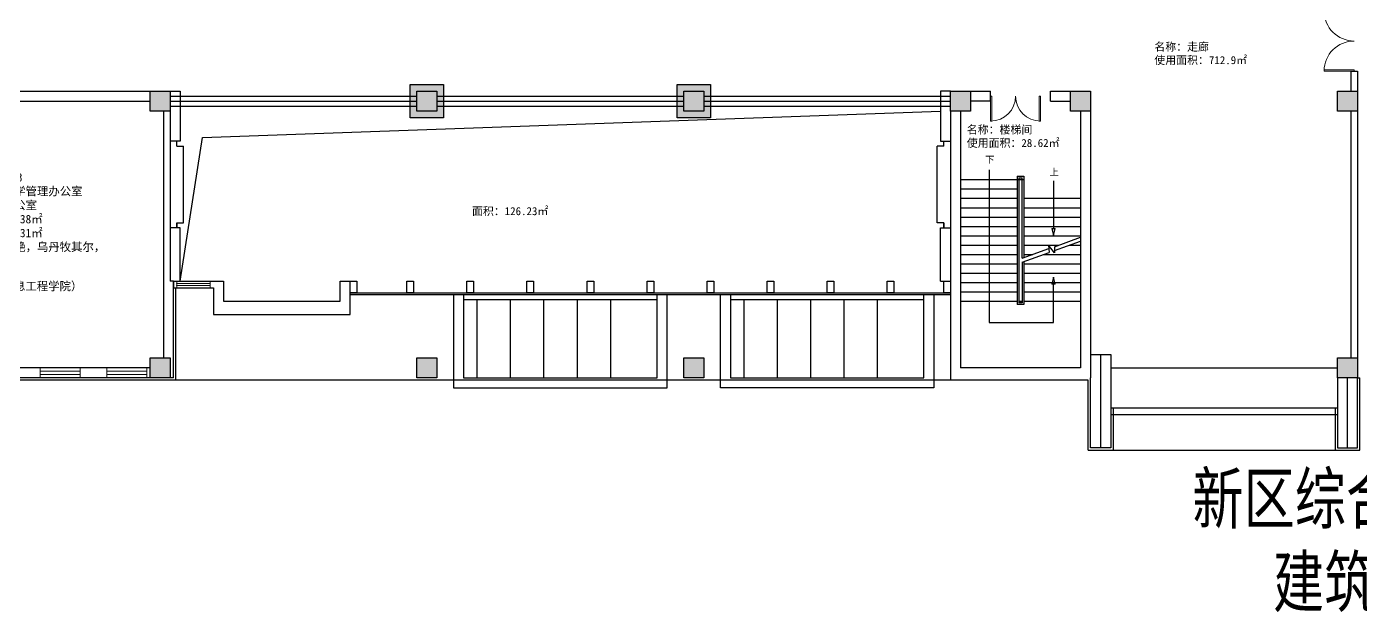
# Model space of a CAD drawing. Header units: millimetres. Extents: x -1373492 to -1246082, y 965766 to 1020355.
# Drawn here: x -1351497 to -1311512, y 965766 to 983329 of the extents above; entities that cross this region are included whole.
import ezdxf

# ---------------------------------------------------------------- set-up
doc = ezdxf.new("R2010")
doc.units = ezdxf.units.MM
doc.header["$LTSCALE"] = 1000
doc.linetypes.add('CONTINOUS', pattern=[0])
for name, color, linetype in [('填充', 7, 'Continuous'), ('柱子', 5, 'Continuous'), ('管理人员', 2, 'Continuous')]:
    doc.layers.add(name, color=color, linetype=linetype)
for name, color, linetype, lineweight in [('墙线', 30, 'Continuous', 30), ('文字', 7, 'Continuous', 30), ('窗户', 131, 'Continuous', 15), ('门线', 154, 'CONTINOUS', 15)]:
    doc.layers.add(name, color=color, linetype=linetype, lineweight=lineweight)
doc.styles.add('_TCH_AXIS', font='', dxfattribs={"width": 0.75})
doc.styles.get("Standard").update_dxf_attribs({"font": 'arial.ttf'})
doc.styles.get('_TCH_AXIS').set_extended_font_data('FangSong_GB2312')

msp = doc.modelspace()

# ---------------------------------------------------------------- hatches: boundary and pattern name
at = {"layer": '填充'}
h = msp.add_hatch(color=256, dxfattribs=at)
h.dxf.hatch_style = 1
h.paths.add_polyline_path([(-1347197, 981399), (-1347797, 981399), (-1347797, 980799), (-1347197, 980799)])
h = msp.add_hatch(color=256, dxfattribs=at)
h.dxf.hatch_style = 1
h.paths.add_polyline_path([(-1338997, 981599), (-1339997, 981599), (-1339997, 980599), (-1338997, 980599)])
h.paths.add_polyline_path([(-1339197, 981399), (-1339197, 980799), (-1339797, 980799), (-1339797, 981399)], flags=16)
h = msp.add_hatch(color=256, dxfattribs=at)
h.dxf.hatch_style = 1
h.paths.add_polyline_path([(-1339197, 981399), (-1339797, 981399), (-1339797, 980799), (-1339197, 980799)])
h = msp.add_hatch(color=256, dxfattribs=at)
h.dxf.hatch_style = 1
h.paths.add_polyline_path([(-1330997, 981599), (-1331997, 981599), (-1331997, 980599), (-1330997, 980599)])
h.paths.add_polyline_path([(-1331197, 980799), (-1331797, 980799), (-1331797, 981399), (-1331197, 981399)], flags=16)
h = msp.add_hatch(color=256, dxfattribs=at)
h.dxf.hatch_style = 1
h.paths.add_polyline_path([(-1331197, 981399), (-1331797, 981399), (-1331797, 980799), (-1331197, 980799)])
h = msp.add_hatch(color=256, dxfattribs=at)
h.dxf.hatch_style = 1
h.paths.add_polyline_path([(-1323197, 981399), (-1323797, 981399), (-1323797, 980799), (-1323197, 980799)])
h = msp.add_hatch(color=256, dxfattribs=at)
h.dxf.hatch_style = 1
h.paths.add_polyline_path([(-1319597, 981399), (-1320197, 981399), (-1320197, 980799), (-1319597, 980799)])
h = msp.add_hatch(color=256, dxfattribs=at)
h.dxf.hatch_style = 1
h.paths.add_polyline_path([(-1311597, 981399), (-1312197, 981399), (-1312197, 980799), (-1311597, 980799)])
h = msp.add_hatch(color=256, dxfattribs=at)
h.dxf.hatch_style = 1
h.paths.add_polyline_path([(-1347197, 973399), (-1347797, 973399), (-1347797, 972799), (-1347197, 972799)])
h = msp.add_hatch(color=256, dxfattribs=at)
h.dxf.hatch_style = 1
h.paths.add_polyline_path([(-1339197, 973399), (-1339797, 973399), (-1339797, 972799), (-1339197, 972799)])
h = msp.add_hatch(color=256, dxfattribs=at)
h.dxf.hatch_style = 1
h.paths.add_polyline_path([(-1331197, 973399), (-1331797, 973399), (-1331797, 972799), (-1331197, 972799)])
h = msp.add_hatch(color=256, dxfattribs=at)
h.dxf.hatch_style = 1
h.paths.add_polyline_path([(-1311597, 973399), (-1312197, 973399), (-1312197, 972799), (-1311597, 972799)])

# ---------------------------------------------------------------- linework, layer by layer
at = {"layer": '墙线'}
for p, q in [((-1311797, 981999), (-1311597, 981999)), ((-1311797, 981999), (-1311797, 981399)), ((-1311597, 981999), (-1311597, 972799)), ((-1353497, 981399), (-1347797, 981399)), ((-1347197, 981399), (-1346897, 981399)), ((-1347197, 981249), (-1339797, 981249)), ((-1346897, 981399), (-1346897, 979899)), ((-1339197, 981249), (-1331797, 981249)), ((-1331197, 981249), (-1323797, 981249)), ((-1323797, 981399), (-1324097, 981399)), ((-1324097, 981399), (-1324097, 980199)), ((-1323197, 981399), (-1322597, 981399)), ((-1322597, 981099), (-1322597, 981399)), ((-1320797, 981399), (-1320197, 981399)), ((-1320797, 981099), (-1320797, 981399)), ((-1353497, 981099), (-1347797, 981099)), ((-1347197, 981099), (-1339797, 981099)), ((-1347197, 980949), (-1339797, 980949)), ((-1339197, 981099), (-1331797, 981099)), ((-1339197, 980949), (-1331797, 980949)), ((-1331197, 981099), (-1323797, 981099)), ((-1331197, 980949), (-1323797, 980949)), ((-1322597, 981099), (-1323197, 981099)), ((-1320797, 981099), (-1320197, 981099)), ((-1347397, 980799), (-1347397, 973399)), ((-1347197, 980799), (-1347197, 975699)), ((-1346227, 980007), (-1324097, 980799)), ((-1323797, 980799), (-1323797, 972729)), ((-1323497, 980799), (-1323497, 973099)), ((-1319897, 980799), (-1319897, 973099)), ((-1319597, 980799), (-1319597, 972799)), ((-1311797, 980799), (-1311797, 973399)), ((-1324097, 980199), (-1324097, 979899)), ((-1346897, 979899), (-1347197, 979899)), ((-1346997, 979749), (-1346997, 979899)), ((-1346997, 979749), (-1346797, 979749)), ((-1346897, 975699), (-1346227, 980007)), ((-1346797, 977449), (-1346797, 979749)), ((-1324197, 977449), (-1324197, 979749)), ((-1323997, 979749), (-1324197, 979749)), ((-1324097, 979899), (-1323797, 979899)), ((-1323997, 979749), (-1323997, 979899)), ((-1322644, 979031), (-1322644, 974458)), ((-1321797, 978849), (-1321797, 974999)), ((-1321797, 978849), (-1321597, 978849)), ((-1321597, 978849), (-1321597, 976404)), ((-1323497, 978749), (-1321597, 978749)), ((-1323497, 978469), (-1321797, 978469)), ((-1321747, 978799), (-1321747, 975049)), ((-1321747, 978799), (-1321647, 978799)), ((-1321647, 976386), (-1321647, 978799)), ((-1320709, 978706), (-1320709, 977278)), ((-1319897, 978749), (-1319897, 978749)), ((-1319897, 978469), (-1319897, 978469)), ((-1323497, 978189), (-1321797, 978189)), ((-1321597, 978189), (-1319897, 978189)), ((-1323497, 977899), (-1321797, 977899)), ((-1321597, 977899), (-1319897, 977899)), ((-1346897, 977299), (-1347197, 977299)), ((-1346997, 977449), (-1346997, 977299)), ((-1346997, 977299), (-1346997, 977449)), ((-1346997, 977449), (-1346797, 977449)), ((-1346897, 975699), (-1346897, 977299)), ((-1323997, 977449), (-1324197, 977449)), ((-1324097, 975699), (-1324097, 977299)), ((-1324097, 977299), (-1323797, 977299)), ((-1323997, 977449), (-1323997, 977299)), ((-1323997, 977299), (-1323997, 977449)), ((-1323497, 977619), (-1321797, 977619)), ((-1323497, 977339), (-1321797, 977339)), ((-1321597, 977619), (-1319897, 977619)), ((-1321597, 977339), (-1319897, 977339)), ((-1320759, 977278), (-1320659, 977278)), ((-1320759, 977278), (-1320709, 977070)), ((-1320709, 977070), (-1320659, 977278)), ((-1323497, 977059), (-1321797, 977059)), ((-1323497, 977059), (-1321797, 977059)), ((-1321597, 977059), (-1319897, 977059)), ((-1321597, 977059), (-1319897, 977059)), ((-1320684, 976731), (-1319897, 977013)), ((-1320684, 976613), (-1319897, 976895)), ((-1323497, 976779), (-1321797, 976779)), ((-1323497, 976499), (-1321797, 976499)), ((-1321647, 976386), (-1320849, 976672)), ((-1321647, 976268), (-1320838, 976557)), ((-1321597, 976779), (-1320549, 976779)), ((-1321597, 976499), (-1321330, 976499)), ((-1321001, 976499), (-1319897, 976499)), ((-1320684, 976549), (-1320859, 976779)), ((-1320859, 976779), (-1320838, 976557)), ((-1320684, 976731), (-1320684, 976549)), ((-1320219, 976779), (-1319897, 976779)), ((-1323497, 976219), (-1321797, 976219)), ((-1323497, 976219), (-1321797, 976219)), ((-1321647, 976268), (-1321647, 975049)), ((-1321597, 976285), (-1321597, 974999)), ((-1321597, 976219), (-1319897, 976219)), ((-1321597, 976219), (-1319897, 976219)), ((-1347097, 975699), (-1347197, 975699)), ((-1347097, 972799), (-1347097, 975699)), ((-1347097, 975699), (-1346897, 975699)), ((-1347097, 975699), (-1347097, 975499)), ((-1346897, 975699), (-1345597, 975699)), ((-1345597, 975699), (-1345597, 975099)), ((-1342097, 975099), (-1342097, 975699)), ((-1342097, 975699), (-1341797, 975699)), ((-1341797, 974699), (-1341797, 975699)), ((-1341797, 975699), (-1341597, 975699)), ((-1341797, 975349), (-1341797, 975699)), ((-1341597, 975699), (-1341597, 975349)), ((-1340097, 975699), (-1339897, 975699)), ((-1340097, 975349), (-1340097, 975699)), ((-1339897, 975699), (-1339897, 975349)), ((-1338297, 975699), (-1338097, 975699)), ((-1338297, 975349), (-1338297, 975699)), ((-1338097, 975699), (-1338097, 975349)), ((-1336497, 975699), (-1336297, 975699)), ((-1336497, 975349), (-1336497, 975699)), ((-1336297, 975699), (-1336297, 975349)), ((-1334697, 975699), (-1334497, 975699)), ((-1334697, 975349), (-1334697, 975699)), ((-1334497, 975699), (-1334497, 975349)), ((-1332897, 975699), (-1332697, 975699)), ((-1332897, 975349), (-1332897, 975699)), ((-1332697, 975699), (-1332697, 975349)), ((-1331097, 975699), (-1330897, 975699)), ((-1331097, 975349), (-1331097, 975699)), ((-1330897, 975699), (-1330897, 975349)), ((-1329297, 975699), (-1329097, 975699)), ((-1329297, 975349), (-1329297, 975699)), ((-1329097, 975699), (-1329097, 975349)), ((-1327497, 975699), (-1327297, 975699)), ((-1327497, 975349), (-1327497, 975699)), ((-1327297, 975699), (-1327297, 975349)), ((-1325697, 975699), (-1325497, 975699)), ((-1325697, 975349), (-1325697, 975699)), ((-1325497, 975699), (-1325497, 975349)), ((-1324097, 975699), (-1323797, 975699)), ((-1323997, 975699), (-1323797, 975699)), ((-1323997, 975349), (-1323997, 975699)), ((-1323797, 975699), (-1323797, 975349)), ((-1323497, 975939), (-1321797, 975939)), ((-1323497, 975659), (-1321797, 975659)), ((-1321597, 975939), (-1319897, 975939)), ((-1321597, 975659), (-1319897, 975659)), ((-1320709, 975820), (-1320759, 975612)), ((-1320659, 975612), (-1320709, 975820)), ((-1347097, 975499), (-1345897, 975499)), ((-1347027, 972729), (-1347027, 975499)), ((-1345897, 975499), (-1345897, 974699)), ((-1341798, 975349), (-1323797, 975349)), ((-1341798, 975299), (-1323797, 975299)), ((-1341597, 975349), (-1341797, 975349)), ((-1339897, 975349), (-1340097, 975349)), ((-1338697, 975299), (-1338697, 972499)), ((-1338397, 975299), (-1338397, 972799)), ((-1338097, 975349), (-1338297, 975349)), ((-1336297, 975349), (-1336497, 975349)), ((-1334497, 975349), (-1334697, 975349)), ((-1332697, 975349), (-1332897, 975349)), ((-1332597, 972799), (-1332597, 975299)), ((-1332297, 972499), (-1332297, 975299)), ((-1330897, 975349), (-1331097, 975349)), ((-1330697, 972499), (-1330697, 975299)), ((-1330397, 975299), (-1330397, 972799)), ((-1329097, 975349), (-1329297, 975349)), ((-1327297, 975349), (-1327497, 975349)), ((-1325497, 975349), (-1325697, 975349)), ((-1324597, 972799), (-1324597, 975299)), ((-1324297, 975299), (-1324297, 972499)), ((-1323797, 975349), (-1323997, 975349)), ((-1323497, 975379), (-1321797, 975379)), ((-1321597, 975379), (-1319897, 975379)), ((-1320659, 975612), (-1320759, 975612)), ((-1320709, 974458), (-1320709, 975612)), ((-1345597, 975099), (-1342097, 975099)), ((-1338397, 975149), (-1332597, 975149)), ((-1337997, 975149), (-1337997, 972799)), ((-1336997, 975149), (-1336997, 972799)), ((-1335997, 975149), (-1335997, 972799)), ((-1334997, 975149), (-1334997, 972799)), ((-1333997, 975149), (-1333997, 972799)), ((-1330397, 975149), (-1324597, 975149)), ((-1329997, 975149), (-1329997, 972799)), ((-1328997, 975149), (-1328997, 972799)), ((-1327997, 975149), (-1327997, 972799)), ((-1326997, 975149), (-1326997, 972799)), ((-1325997, 975149), (-1325997, 972799)), ((-1323497, 975099), (-1321797, 975099)), ((-1321597, 974999), (-1321797, 974999)), ((-1321747, 975099), (-1321647, 975099)), ((-1321647, 975049), (-1321747, 975049)), ((-1321597, 975099), (-1319897, 975099)), ((-1345897, 974699), (-1341797, 974699)), ((-1322644, 974458), (-1320709, 974458)), ((-1319597, 973499), (-1318997, 973499)), ((-1319297, 973499), (-1319297, 973099)), ((-1318997, 973499), (-1318997, 973099)), ((-1347797, 973099), (-1355197, 973099)), ((-1319897, 973099), (-1323497, 973099)), ((-1319297, 973099), (-1319297, 971899)), ((-1318997, 973099), (-1312197, 973099)), ((-1318997, 973099), (-1318997, 971899)), ((-1319667, 972729), (-1371867, 972729)), ((-1347097, 972799), (-1371797, 972799)), ((-1347097, 972799), (-1371497, 972799)), ((-1338697, 972499), (-1332297, 972499)), ((-1338397, 972799), (-1332597, 972799)), ((-1324297, 972499), (-1330697, 972499)), ((-1330397, 972799), (-1324597, 972799)), ((-1319667, 970629), (-1319667, 972729)), ((-1319597, 970699), (-1319597, 972799)), ((-1312197, 972799), (-1312197, 970699)), ((-1311897, 970699), (-1311897, 972799)), ((-1311597, 970699), (-1311597, 972799)), ((-1311597, 972799), (-1311527, 972799)), ((-1311527, 970629), (-1311527, 972799)), ((-1319297, 971899), (-1319297, 971699)), ((-1319297, 971699), (-1319297, 970699)), ((-1318997, 971899), (-1312197, 971899)), ((-1318997, 971899), (-1318997, 971699)), ((-1318997, 971699), (-1312197, 971699)), ((-1318997, 971699), (-1318997, 970699)), ((-1318927, 971899), (-1318927, 971899)), ((-1318927, 971899), (-1318927, 971899)), ((-1318927, 971899), (-1318927, 971699)), ((-1318927, 971699), (-1318927, 970629)), ((-1312267, 971899), (-1312267, 970629)), ((-1319675, 970629), (-1311527, 970629)), ((-1318997, 970699), (-1319597, 970699)), ((-1312197, 970699), (-1311597, 970699))]:
    msp.add_line(p, q, dxfattribs=at)
at = {"layer": '柱子'}
for p, q in [((-1347797, 981399), (-1347197, 981399)), ((-1347797, 980799), (-1347797, 981399)), ((-1347197, 981399), (-1347197, 980799)), ((-1339997, 981599), (-1338997, 981599)), ((-1339997, 980599), (-1339997, 981599)), ((-1339797, 981399), (-1339197, 981399)), ((-1339797, 980799), (-1339797, 981399)), ((-1339197, 981399), (-1339197, 980799)), ((-1338997, 981599), (-1338997, 980599)), ((-1331997, 981599), (-1330997, 981599)), ((-1331997, 980599), (-1331997, 981599)), ((-1331797, 981399), (-1331197, 981399)), ((-1331797, 980799), (-1331797, 981399)), ((-1331197, 981399), (-1331197, 980799)), ((-1330997, 981599), (-1330997, 980599)), ((-1323797, 981399), (-1323197, 981399)), ((-1323797, 980799), (-1323797, 981399)), ((-1323197, 981399), (-1323197, 980799)), ((-1320197, 981399), (-1319597, 981399)), ((-1320197, 980799), (-1320197, 981399)), ((-1319597, 981399), (-1319597, 980799)), ((-1312197, 981399), (-1311597, 981399)), ((-1312197, 980799), (-1312197, 981399)), ((-1311597, 981399), (-1311597, 980799)), ((-1347197, 980799), (-1347797, 980799)), ((-1338997, 980599), (-1339997, 980599)), ((-1339197, 980799), (-1339797, 980799)), ((-1330997, 980599), (-1331997, 980599)), ((-1331197, 980799), (-1331797, 980799)), ((-1323197, 980799), (-1323797, 980799)), ((-1319597, 980799), (-1320197, 980799)), ((-1311597, 980799), (-1312197, 980799)), ((-1347797, 973399), (-1347197, 973399)), ((-1347797, 972799), (-1347797, 973399)), ((-1347197, 973399), (-1347197, 972799)), ((-1339797, 973399), (-1339197, 973399)), ((-1339797, 972799), (-1339797, 973399)), ((-1339197, 973399), (-1339197, 972799)), ((-1331797, 973399), (-1331197, 973399)), ((-1331797, 972799), (-1331797, 973399)), ((-1331197, 973399), (-1331197, 972799)), ((-1312197, 973399), (-1311597, 973399)), ((-1312197, 972799), (-1312197, 973399)), ((-1311597, 973399), (-1311597, 972799)), ((-1347197, 972799), (-1347797, 972799)), ((-1339197, 972799), (-1339797, 972799)), ((-1331197, 972799), (-1331797, 972799)), ((-1311597, 972799), (-1312197, 972799))]:
    msp.add_line(p, q, dxfattribs=at)
at = {"layer": '窗户'}
for p, q in [((-1346997, 975699), (-1346997, 975499)), ((-1345997, 975699), (-1346997, 975699)), ((-1345997, 975499), (-1345997, 975699)), ((-1346997, 975632), (-1345997, 975632)), ((-1346997, 975566), (-1345997, 975566)), ((-1346997, 975499), (-1345997, 975499)), ((-1351097, 972799), (-1351097, 973099)), ((-1351097, 973099), (-1349897, 973099)), ((-1351097, 972999), (-1349897, 972999)), ((-1351097, 972899), (-1349897, 972899)), ((-1349897, 972799), (-1349897, 973099)), ((-1349097, 972799), (-1349097, 973099)), ((-1349097, 973099), (-1347897, 973099)), ((-1349097, 972999), (-1347897, 972999)), ((-1349097, 972899), (-1347897, 972899)), ((-1347897, 972799), (-1347897, 973099)), ((-1351097, 972799), (-1349897, 972799)), ((-1349097, 972799), (-1347897, 972799))]:
    msp.add_line(p, q, dxfattribs=at)
for p in [(-1346997, 975632), (-1346997, 975566)]:
    msp.add_point(p, dxfattribs=at)
at = {"layer": '门线'}
for p, q in [((-1312597, 981999), (-1312597, 982039)), ((-1312597, 982039), (-1311697, 982039)), ((-1311697, 982039), (-1311697, 981999)), ((-1311697, 981999), (-1312597, 981999)), ((-1322557, 981249), (-1322597, 981249)), ((-1322597, 981249), (-1322597, 980499)), ((-1322557, 980499), (-1322557, 981249)), ((-1321137, 980499), (-1321137, 981249)), ((-1321137, 981249), (-1321097, 981249)), ((-1321097, 981249), (-1321097, 980499)), ((-1322597, 980499), (-1322557, 980499)), ((-1321097, 980499), (-1321137, 980499))]:
    msp.add_line(p, q, dxfattribs=at)
for centre, radius, start, end in [((-1311697, 983799), 900, 180, 270), ((-1311697, 981999), 900, 90, 180), ((-1322597, 981249), 750, 270, 0), ((-1321097, 981249), 750, 180, 270)]:
    msp.add_arc(centre, radius, start, end, dxfattribs=at)

# ---------------------------------------------------------------- texts
at = {"layer": '文字', "attachment_point": 1}
for s, width, insert, char_height in [('{\\fSimSun|b0|i0|c134|p2;名称：走廊}\\P{\\fSimSun|b0|i0|c134|p2;使用面积：712.9\\fSimSun|b0|i0|c129|p2;㎡}', 3133.77, (-1317688, 982845), 240), ('{\\fSimSun|b0|i0|c134|p2;名称：楼梯间}\\P{\\fSimSun|b0|i0|c134|p2;使用面积：28.62\\fSimSun|b0|i0|c129|p2;㎡}', 3133.77, (-1323311, 980361), 240), ('{\\fSimSun|b0|i0|c134|p2;下}', 267.21, (-1322760, 979442), 200), ('{\\fSimSun|b0|i0|c134|p2;房间编号：}208\\P{\\fSimSun|b0|i0|c134|p2;房间名称：教学管理办公室}\\P{\\fSimSun|b0|i0|c134|p2;房间属性：办公室}\\P{\\fSimSun|b0|i0|c134|p2;使用面积：64.38\\fSimSun|b0|i0|c129|p2;㎡}\\P{\\fSimSun|b0|i0|c134|p2;建筑面积：72.31\\fSimSun|b0|i0|c129|p2;㎡}\\P{\\fSimSun|b0|i0|c134|p2;使用人员：李艳，乌丹牧其尔，张格菲（聘用）}', 4999.6, (-1353916, 978933), 250), ('{\\fSimSun|b0|i0|c134|p2;上}', 267.21, (-1320829, 979068), 200), ('{\\fSimSun|b0|i0|c134|p2;面积：126.23\\fSimSun|b0|i0|c129|p2;㎡}', 3133.77, (-1338146, 977917), 240)]:
    msp.add_mtext_dynamic_manual_height_columns(s, width=width, gutter_width=12.5, heights=[0], dxfattribs=dict(at, insert=insert, char_height=char_height))
at = {"layer": '文字', "insert": (-1322654, 969933), "char_height": 1500, "attachment_point": 1, "style": '_TCH_AXIS'}
msp.add_mtext_dynamic_manual_height_columns('\\pi6106.759;{\\fSimSun|b0|i0|c134|p2;新区综合教学楼B二层平面图\\P\\pi8523.30928;建筑面积：3387.12\\fSimSun|b0|i0|c129|p2;㎡}', width=32117.85, gutter_width=1, heights=[0], dxfattribs=at)
at = {"layer": '管理人员', "insert": (-1353920, 975671), "char_height": 250, "attachment_point": 1}
msp.add_mtext_dynamic_manual_height_columns('{\\fSimSun|b0|i0|c134|p2;（计算机与信息工程学院）}', width=6761, gutter_width=12.5, heights=[0], dxfattribs=at)

doc.saveas('drawing.dxf')
